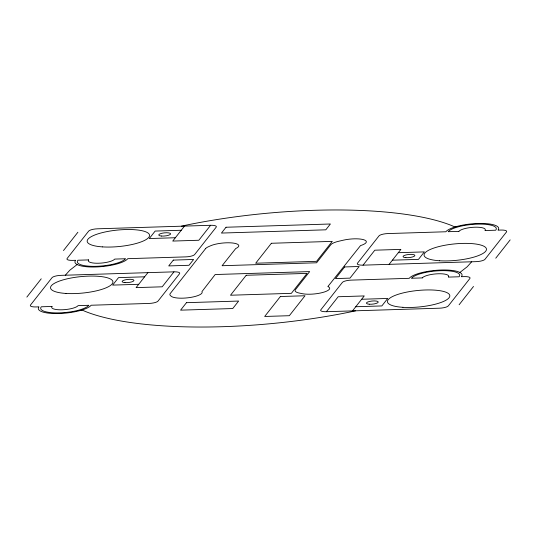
<?xml version="1.0" encoding="UTF-8"?>
<svg xmlns="http://www.w3.org/2000/svg" width="537" height="537" viewBox="0 0 537 537"><rect width="100%" height="100%" fill="white"/><g stroke="black" fill="none" stroke-linecap="round" stroke-linejoin="round"><path stroke-width="0.81" d="M65.326 275.219L69.817 270.218L77.12 264.546M471.674 261.781L467.183 266.782L459.88 272.454M26.85 297.095L41.242 278.804M63.487 250.544L77.878 232.252M147.883 272.655L136.103 287.617L162.194 286.805L173.968 271.843A7.464 1.967 -5.6 0 1 179.58 273.695L157.992 301.129A7.464 1.967 -5.6 0 1 149.111 303.432L91.136 305.238A26.863 7.088 -5.6 0 1 59.164 313.527A26.863 7.088 -5.6 0 1 38.966 306.855L36.066 306.949A7.464 1.967 -5.6 0 1 30.455 305.097L52.042 277.663A7.464 1.967 -5.6 0 1 60.923 275.353L173.968 271.843M184.513 226.097L172.739 241.066L198.824 240.254L210.605 225.292A7.464 1.967 -5.6 0 1 216.216 227.144L194.629 254.578A7.464 1.967 -5.6 0 1 185.742 256.881L127.772 258.68A26.863 7.088 -5.6 0 1 95.794 266.976A26.863 7.088 -5.6 0 1 75.596 260.304L72.696 260.391A7.464 1.967 -5.6 0 1 67.085 258.539L88.672 231.105A7.464 1.967 -5.6 0 1 97.559 228.802L210.605 225.292M326.395 311.708L439.441 308.198A7.464 1.967 -5.6 0 0 448.328 305.895L469.915 278.461A7.464 1.967 -5.6 0 0 464.304 276.609L461.404 276.696A26.863 7.088 -5.6 0 0 441.206 270.024A26.863 7.088 -5.6 0 0 409.228 278.32L351.258 280.119A7.464 1.967 -5.6 0 0 342.371 282.422L320.784 309.856A7.464 1.967 -5.6 0 0 326.395 311.708L338.176 296.746L364.261 295.934L352.487 310.903M363.032 265.157L476.077 261.647A7.464 1.967 -5.6 0 0 484.958 259.337L506.545 231.903A7.464 1.967 -5.6 0 0 500.934 230.051L498.034 230.145A26.863 7.088 -5.6 0 0 477.836 223.473A26.863 7.088 -5.6 0 0 445.864 231.762L387.889 233.568A7.464 1.967 -5.6 0 0 379.008 235.871L357.42 263.305A7.464 1.967 -5.6 0 0 363.032 265.157L374.806 250.195L400.897 249.383L389.117 264.345M459.122 304.748L473.513 286.456M495.758 258.196L510.15 239.905M81.067 310.292L82.087 309.977L84.47 311.091A208.933 55.13 -5.6 0 0 350.715 311.876L355.615 310.802M455.933 226.708L454.913 227.023L452.53 225.909A208.933 55.13 -5.6 0 0 186.285 225.124L181.385 226.198M181.244 230.259L155.159 231.064L149.273 238.549L175.357 237.737M398.279 252.705L424.364 251.893L418.477 259.378L392.393 260.19M144.607 276.81L118.523 277.622L112.636 285.107L138.721 284.295M361.643 299.263L387.727 298.451L381.841 305.936L355.756 306.741M173.31 260.103L168.732 265.922L189.017 265.291L193.602 259.472L173.31 260.103M205.577 248.638L170.249 293.531A15.821 4.175 -5.6 0 0 170.088 295.169A47.021 12.405 -5.6 0 0 171.222 296.249A15.821 4.175 -5.6 0 0 189.809 297.545A15.821 4.175 -5.6 0 0 201.939 291.645L215.169 274.535L309.668 271.594L295.471 289.638A15.821 4.175 -5.6 0 0 299.136 293.034L302.257 293.672A15.821 4.175 -5.6 0 0 322.67 292.49A15.821 4.175 -5.6 0 0 328.208 286.711L327.859 286.57L360.522 245.59A15.821 4.175 -5.6 0 0 363.724 239.73A15.821 4.175 -5.6 0 0 343.23 240.207L338.8 241.234A15.821 4.175 -5.6 0 0 330.799 244.744L316.602 262.788L222.103 265.721L235.73 248.537A15.821 4.175 -5.6 0 0 232.387 242.979A15.821 4.175 -5.6 0 0 210.37 245.872L208.255 246.825A15.821 4.175 -5.6 0 0 205.577 248.638M226.03 227.245L221.452 233.065L325.805 229.816L330.383 223.996L226.03 227.245M186.467 302.68L180.58 310.158L232.749 308.54L238.636 301.056L186.467 302.68M246.201 275.273L230.501 295.229L291.369 293.336L307.07 273.387L246.201 275.273M271.386 243.268L255.686 263.224L316.562 261.331L332.255 241.375L271.386 243.268M280.388 296.518L264.687 316.468L289.322 315.702L305.023 295.753L280.388 296.518M344.66 266.943L335.497 278.582L349.996 278.132L359.152 266.493L344.66 266.943M458.907 231.36L448.18 231.695A24.474 6.457 -5.6 0 1 477.312 224.137A24.474 6.457 -5.6 0 1 495.718 230.212L484.992 230.548A13.432 3.544 -5.6 0 0 474.896 227.211A13.432 3.544 -5.6 0 0 458.907 231.36M88.639 259.895L77.919 260.23A24.474 6.457 -5.6 0 0 96.318 266.312A24.474 6.457 -5.6 0 0 125.45 258.753L114.73 259.089A13.432 3.544 -5.6 0 1 98.741 263.231A13.432 3.544 -5.6 0 1 88.639 259.895M422.27 277.911L411.55 278.247A24.474 6.457 -5.6 0 1 440.682 270.688A24.474 6.457 -5.6 0 1 459.081 276.77L448.361 277.105A13.432 3.544 -5.6 0 0 438.259 273.769A13.432 3.544 -5.6 0 0 422.27 277.911M52.008 306.452L41.282 306.788A24.474 6.457 -5.6 0 0 59.688 312.863A24.474 6.457 -5.6 0 0 88.82 305.305L78.093 305.64A13.432 3.544 -5.6 0 1 62.104 309.789A13.432 3.544 -5.6 0 1 52.008 306.452M405.858 257.659A5.967 1.577 -5.6 0 0 414.9 255.525A5.967 1.577 -5.6 0 0 406.12 254.894A5.967 1.577 -5.6 0 0 405.858 257.659M439.568 260.76A31.341 8.27 -5.6 0 0 486.468 249.343A31.341 8.27 -5.6 0 0 439.769 246.355A31.341 8.27 -5.6 0 0 439.568 260.76M369.221 304.211A5.967 1.577 -5.6 0 0 378.263 302.076A5.967 1.577 -5.6 0 0 369.483 301.452A5.967 1.577 -5.6 0 0 369.221 304.211M402.931 307.318A31.341 8.27 -5.6 0 0 449.831 295.894A31.341 8.27 -5.6 0 0 403.139 292.913A31.341 8.27 -5.6 0 0 402.931 307.318M161.577 236.052A5.967 1.577 -5.6 0 0 170.618 233.917A5.967 1.577 -5.6 0 0 161.838 233.286A5.967 1.577 -5.6 0 0 161.577 236.052M102.661 246.899A31.341 8.27 -5.6 0 0 149.568 235.481A31.341 8.27 -5.6 0 0 102.869 232.494A31.341 8.27 -5.6 0 0 102.661 246.899M124.94 282.61A5.967 1.577 -5.6 0 0 133.982 280.475A5.967 1.577 -5.6 0 0 125.202 279.844A5.967 1.577 -5.6 0 0 124.94 282.61M66.031 293.457A31.341 8.27 -5.6 0 0 112.931 282.032A31.341 8.27 -5.6 0 0 66.232 279.052A31.341 8.27 -5.6 0 0 66.031 293.457"/></g></svg>
